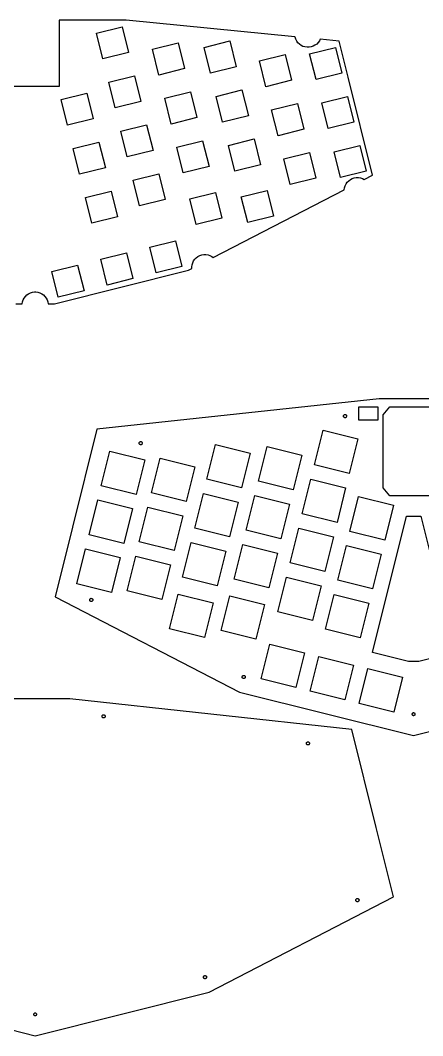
# Model space of a CAD drawing. Header units: metres. Extents: x 5 to 992, y 1 to 395.
# Drawn here: x 564.4 to 715.9, y 1.3 to 383.5 of the extents above; entities that cross this region are included whole.
import ezdxf

# ---------------------------------------------------------------- set-up
doc = ezdxf.new("R2010")
doc.units = ezdxf.units.M

msp = doc.modelspace()

# ---------------------------------------------------------------- linework, layer by layer
for p, q in [((604.237, 383.455), (579, 383.455)), ((579, 383.455), (579, 358.5)), ((667.849, 377.264), (604.237, 383.455)), ((593.096, 378.616), (602.78, 381.03)), ((595.511, 368.932), (593.096, 378.616)), ((602.78, 381.03), (605.194, 371.347)), ((614.193, 372.539), (623.877, 374.953)), ((623.877, 374.953), (626.291, 365.27)), ((633.596, 373.254), (643.28, 375.669)), ((643.28, 375.669), (645.694, 365.985)), ((667.881, 377.072), (667.849, 377.264)), ((668.13, 376.328), (667.881, 377.072)), ((668.493, 375.632), (668.13, 376.328)), ((668.959, 375.001), (668.493, 375.632)), ((669.519, 374.451), (668.959, 375.001)), ((676.563, 375.068), (676.013, 374.508)), ((677.019, 375.706), (676.563, 375.068)), ((677.335, 376.341), (677.019, 375.706)), ((684.511, 375.643), (677.335, 376.341)), ((687.893, 362.078), (684.511, 375.643)), ((605.194, 371.347), (595.511, 368.932)), ((616.608, 362.855), (614.193, 372.539)), ((636.011, 363.571), (633.596, 373.254)), ((670.158, 373.996), (669.519, 374.451)), ((670.86, 373.646), (670.158, 373.996)), ((671.608, 373.41), (670.86, 373.646)), ((672.384, 373.294), (671.608, 373.41)), ((673.169, 373.301), (672.384, 373.294)), ((673.942, 373.43), (673.169, 373.301)), ((673.371, 370.804), (683.054, 373.218)), ((675.785, 361.12), (673.371, 370.804)), ((674.686, 373.679), (673.942, 373.43)), ((675.382, 374.041), (674.686, 373.679)), ((676.013, 374.508), (675.382, 374.041)), ((683.054, 373.218), (685.469, 363.535)), ((654.451, 368.148), (664.135, 370.562)), ((656.866, 358.464), (654.451, 368.148)), ((664.135, 370.562), (666.549, 360.879)), ((626.291, 365.27), (616.608, 362.855)), ((645.694, 365.985), (636.011, 363.571)), ((685.469, 363.535), (675.785, 361.12)), ((597.693, 360.18), (607.376, 362.594)), ((600.107, 350.497), (597.693, 360.18)), ((607.376, 362.594), (609.791, 352.911)), ((666.549, 360.879), (656.866, 358.464)), ((697.086, 325.207), (687.893, 362.078)), ((579, 358.5), (561, 358.5)), ((579.741, 353.643), (589.425, 356.057)), ((589.425, 356.057), (591.839, 346.374)), ((618.79, 354.103), (628.473, 356.518)), ((628.473, 356.518), (630.888, 346.834)), ((638.193, 354.819), (647.877, 357.233)), ((647.877, 357.233), (650.291, 347.55)), ((582.156, 343.959), (579.741, 353.643)), ((609.791, 352.911), (600.107, 350.497)), ((621.204, 344.42), (618.79, 354.103)), ((640.607, 345.135), (638.193, 354.819)), ((659.048, 349.712), (668.731, 352.127)), ((668.731, 352.127), (671.146, 342.443)), ((677.967, 352.368), (687.651, 354.783)), ((680.382, 342.685), (677.967, 352.368)), ((687.651, 354.783), (690.065, 345.099)), ((661.462, 340.029), (659.048, 349.712)), ((591.839, 346.374), (582.156, 343.959)), ((602.289, 341.744), (611.973, 344.159)), ((611.973, 344.159), (614.387, 334.475)), ((630.888, 346.834), (621.204, 344.42)), ((650.291, 347.55), (640.607, 345.135)), ((690.065, 345.099), (680.382, 342.685)), ((604.704, 332.061), (602.289, 341.744)), ((671.146, 342.443), (661.462, 340.029)), ((584.338, 335.207), (594.021, 337.622)), ((594.021, 337.622), (596.436, 327.938)), ((623.386, 335.668), (633.07, 338.082)), ((633.07, 338.082), (635.484, 328.399)), ((642.789, 336.383), (652.473, 338.797)), ((645.204, 326.7), (642.789, 336.383)), ((652.473, 338.797), (654.887, 329.114)), ((682.564, 333.933), (692.247, 336.347)), ((692.247, 336.347), (694.662, 326.663)), ((586.752, 325.524), (584.338, 335.207)), ((614.387, 334.475), (604.704, 332.061)), ((625.801, 325.984), (623.386, 335.668)), ((663.644, 331.277), (673.328, 333.691)), ((673.328, 333.691), (675.742, 324.007)), ((684.978, 324.249), (682.564, 333.933)), ((654.887, 329.114), (645.204, 326.7)), ((666.059, 321.593), (663.644, 331.277)), ((596.436, 327.938), (586.752, 325.524)), ((606.886, 323.309), (616.57, 325.723)), ((616.57, 325.723), (618.984, 316.04)), ((635.484, 328.399), (625.801, 325.984)), ((694.662, 326.663), (684.978, 324.249)), ((693.927, 323.574), (697.086, 325.207)), ((609.3, 313.625), (606.886, 323.309)), ((675.742, 324.007), (666.059, 321.593)), ((686.487, 320.41), (686.723, 321.158)), ((686.723, 321.158), (687.073, 321.86)), ((687.073, 321.86), (687.528, 322.499)), ((687.528, 322.499), (688.078, 323.059)), ((688.078, 323.059), (688.709, 323.525)), ((688.709, 323.525), (689.405, 323.888)), ((689.405, 323.888), (690.149, 324.137)), ((690.149, 324.137), (690.923, 324.266)), ((690.923, 324.266), (691.707, 324.273)), ((691.707, 324.273), (692.483, 324.157)), ((692.483, 324.157), (693.232, 323.921)), ((693.232, 323.921), (693.927, 323.574)), ((588.934, 316.772), (598.618, 319.186)), ((598.618, 319.186), (601.032, 309.503)), ((628.225, 316.262), (637.908, 318.676)), ((637.072, 294.199), (686.377, 319.673)), ((637.908, 318.676), (640.323, 308.993)), ((647.628, 316.977), (657.312, 319.392)), ((657.312, 319.392), (659.726, 309.708)), ((686.377, 319.673), (686.487, 320.41)), ((591.349, 307.088), (588.934, 316.772)), ((618.984, 316.04), (609.3, 313.625)), ((630.639, 306.578), (628.225, 316.262)), ((650.042, 307.294), (647.628, 316.977)), ((659.726, 309.708), (650.042, 307.294)), ((601.032, 309.503), (591.349, 307.088)), ((640.323, 308.993), (630.639, 306.578)), ((613.176, 298.081), (622.859, 300.496)), ((622.859, 300.496), (625.274, 290.812)), ((594.74, 293.485), (604.424, 295.899)), ((604.424, 295.899), (606.838, 286.215)), ((615.59, 288.398), (613.176, 298.081)), ((630.688, 294.063), (631.319, 294.53)), ((631.319, 294.53), (632.015, 294.892)), ((632.015, 294.892), (632.759, 295.141)), ((632.759, 295.141), (633.533, 295.271)), ((633.533, 295.271), (634.317, 295.278)), ((634.317, 295.278), (635.093, 295.162)), ((635.093, 295.162), (635.841, 294.926)), ((635.841, 294.926), (636.544, 294.576)), ((636.544, 294.576), (637.072, 294.199)), ((576.305, 288.888), (585.988, 291.303)), ((585.988, 291.303), (588.403, 281.619)), ((597.155, 283.801), (594.74, 293.485)), ((625.274, 290.812), (615.59, 288.398)), ((628.981, 290.639), (629.097, 291.415)), ((628.986, 290.021), (628.981, 290.639)), ((629.097, 291.415), (629.333, 292.163)), ((629.333, 292.163), (629.683, 292.865)), ((629.683, 292.865), (630.138, 293.504)), ((630.138, 293.504), (630.688, 294.063)), ((578.719, 279.205), (576.305, 288.888)), ((577.262, 276.78), (627.698, 289.355)), ((627.698, 289.355), (628.986, 290.021)), ((606.838, 286.215), (597.155, 283.801)), ((565.854, 278.925), (566.321, 279.556)), ((566.321, 279.556), (566.88, 280.106)), ((566.88, 280.106), (567.519, 280.561)), ((567.519, 280.561), (568.221, 280.911)), ((568.221, 280.911), (568.969, 281.147)), ((568.969, 281.147), (569.745, 281.263)), ((569.745, 281.263), (570, 281.261)), ((570, 281.261), (570.255, 281.263)), ((570.255, 281.263), (571.031, 281.147)), ((571.031, 281.147), (571.779, 280.911)), ((571.779, 280.911), (572.481, 280.561)), ((572.481, 280.561), (573.12, 280.106)), ((573.12, 280.106), (573.679, 279.556)), ((573.679, 279.556), (574.146, 278.925)), ((588.403, 281.619), (578.719, 279.205)), ((562.738, 276.78), (565.125, 276.78)), ((565.125, 276.78), (565.243, 277.485)), ((565.243, 277.485), (565.492, 278.229)), ((565.492, 278.229), (565.854, 278.925)), ((574.146, 278.925), (574.508, 278.229)), ((574.508, 278.229), (574.757, 277.485)), ((574.757, 277.485), (574.875, 276.78)), ((574.875, 276.78), (577.262, 276.78)), ((699.5, 241), (593.247, 229.534)), ((725.5, 241), (699.5, 241)), ((691.9, 233), (691.9, 238)), ((691.9, 238), (699.1, 238)), ((699.1, 238), (699.1, 233)), ((701, 235), (703.5, 238)), ((703.5, 238), (721.5, 238)), ((686.119, 234.426), (686.12, 234.521)), ((686.133, 234.333), (686.119, 234.426)), ((686.12, 234.521), (686.135, 234.613)), ((686.161, 234.243), (686.133, 234.333)), ((686.135, 234.613), (686.165, 234.703)), ((686.203, 234.159), (686.161, 234.243)), ((686.165, 234.703), (686.208, 234.786)), ((686.258, 234.083), (686.203, 234.159)), ((686.208, 234.786), (686.265, 234.862)), ((686.324, 234.015), (686.258, 234.083)), ((686.265, 234.862), (686.332, 234.928)), ((686.399, 233.959), (686.324, 234.015)), ((686.332, 234.928), (686.408, 234.983)), ((686.483, 233.916), (686.399, 233.959)), ((686.408, 234.983), (686.493, 235.025)), ((686.572, 233.886), (686.483, 233.916)), ((686.493, 235.025), (686.582, 235.053)), ((686.665, 233.871), (686.572, 233.886)), ((686.582, 235.053), (686.675, 235.067)), ((686.759, 233.87), (686.665, 233.871)), ((686.675, 235.067), (686.77, 235.066)), ((686.852, 233.884), (686.759, 233.87)), ((686.77, 235.066), (686.862, 235.05)), ((686.942, 233.912), (686.852, 233.884)), ((686.862, 235.05), (686.952, 235.021)), ((687.026, 233.954), (686.942, 233.912)), ((686.952, 235.021), (687.035, 234.977)), ((687.103, 234.009), (687.026, 233.954)), ((687.035, 234.977), (687.111, 234.921)), ((687.17, 234.075), (687.103, 234.009)), ((687.111, 234.921), (687.177, 234.854)), ((687.226, 234.15), (687.17, 234.075)), ((687.177, 234.854), (687.232, 234.777)), ((687.27, 234.234), (687.226, 234.15)), ((687.232, 234.777), (687.274, 234.693)), ((687.299, 234.323), (687.27, 234.234)), ((687.274, 234.693), (687.302, 234.603)), ((687.315, 234.416), (687.299, 234.323)), ((687.302, 234.603), (687.316, 234.51)), ((687.316, 234.51), (687.315, 234.416)), ((701, 207.5), (701, 235)), ((593.247, 229.534), (584.054, 192.663)), ((699.1, 233), (691.9, 233)), ((675.184, 216.072), (678.445, 229.151)), ((678.445, 229.151), (691.525, 225.89)), ((691.525, 225.89), (688.264, 212.811)), ((609.169, 224.334), (609.185, 224.427)), ((609.169, 224.24), (609.169, 224.334)), ((609.183, 224.147), (609.169, 224.24)), ((609.211, 224.057), (609.183, 224.147)), ((609.185, 224.427), (609.215, 224.516)), ((609.253, 223.973), (609.211, 224.057)), ((609.215, 224.516), (609.258, 224.6)), ((609.308, 223.896), (609.253, 223.973)), ((609.258, 224.6), (609.314, 224.675)), ((609.374, 223.829), (609.308, 223.896)), ((609.314, 224.675), (609.382, 224.741)), ((609.449, 223.773), (609.374, 223.829)), ((609.382, 224.741), (609.458, 224.796)), ((609.533, 223.729), (609.449, 223.773)), ((609.458, 224.796), (609.542, 224.838)), ((609.622, 223.699), (609.533, 223.729)), ((609.542, 224.838), (609.632, 224.866)), ((609.715, 223.684), (609.622, 223.699)), ((609.632, 224.866), (609.725, 224.88)), ((609.809, 223.683), (609.715, 223.684)), ((609.725, 224.88), (609.82, 224.879)), ((609.902, 223.697), (609.809, 223.683)), ((609.82, 224.879), (609.912, 224.864)), ((609.992, 223.725), (609.902, 223.697)), ((609.912, 224.864), (610.002, 224.834)), ((610.076, 223.767), (609.992, 223.725)), ((610.002, 224.834), (610.085, 224.79)), ((610.153, 223.822), (610.076, 223.767)), ((610.085, 224.79), (610.161, 224.734)), ((610.22, 223.888), (610.153, 223.822)), ((610.161, 224.734), (610.227, 224.667)), ((610.276, 223.964), (610.22, 223.888)), ((610.227, 224.667), (610.281, 224.591)), ((610.32, 224.047), (610.276, 223.964)), ((610.281, 224.591), (610.323, 224.506)), ((610.349, 224.136), (610.32, 224.047)), ((610.323, 224.506), (610.352, 224.417)), ((610.365, 224.229), (610.349, 224.136)), ((610.352, 224.417), (610.366, 224.323)), ((610.366, 224.323), (610.365, 224.229)), ((634.684, 210.71), (637.945, 223.79)), ((637.945, 223.79), (651.025, 220.529)), ((654.088, 209.995), (657.349, 223.075)), ((657.349, 223.075), (670.428, 219.814)), ((594.91, 208.26), (598.171, 221.34)), ((598.171, 221.34), (611.251, 218.078)), ((611.251, 218.078), (607.99, 204.999)), ((613.829, 205.604), (617.09, 218.684)), ((617.09, 218.684), (630.17, 215.423)), ((651.025, 220.529), (647.764, 207.449)), ((670.428, 219.814), (667.167, 206.734)), ((630.17, 215.423), (626.909, 202.343)), ((688.264, 212.811), (675.184, 216.072)), ((647.764, 207.449), (634.684, 210.71)), ((670.588, 197.636), (673.849, 210.716)), ((673.849, 210.716), (686.928, 207.455)), ((607.99, 204.999), (594.91, 208.26)), ((667.167, 206.734), (654.088, 209.995)), ((686.928, 207.455), (683.667, 194.375)), ((703.5, 204.5), (701, 207.5)), ((590.313, 189.824), (593.574, 202.904)), ((593.574, 202.904), (606.654, 199.643)), ((626.909, 202.343), (613.829, 205.604)), ((630.088, 192.275), (633.349, 205.354)), ((633.349, 205.354), (646.428, 202.093)), ((649.491, 191.56), (652.752, 204.639)), ((652.752, 204.639), (665.832, 201.378)), ((688.54, 191.099), (691.801, 204.179)), ((691.801, 204.179), (704.88, 200.918)), ((721.5, 204.5), (703.5, 204.5)), ((606.654, 199.643), (603.393, 186.563)), ((609.233, 187.168), (612.494, 200.248)), ((612.494, 200.248), (625.574, 196.987)), ((646.428, 202.093), (643.167, 189.014)), ((665.832, 201.378), (662.571, 188.298)), ((704.88, 200.918), (701.619, 187.838)), ((625.574, 196.987), (622.312, 183.907)), ((683.667, 194.375), (670.588, 197.636)), ((696.984, 145.44), (709.806, 196.866)), ((709.806, 196.866), (715.194, 196.866)), ((715.194, 196.866), (728.016, 145.44)), ((584.054, 192.663), (577.522, 166.465)), ((643.167, 189.014), (630.088, 192.275)), ((662.571, 188.298), (649.491, 191.56)), ((665.991, 179.201), (669.252, 192.28)), ((669.252, 192.28), (682.332, 189.019)), ((701.619, 187.838), (688.54, 191.099)), ((603.393, 186.563), (590.313, 189.824)), ((682.332, 189.019), (679.071, 175.94)), ((585.717, 171.389), (588.978, 184.468)), ((588.978, 184.468), (602.058, 181.207)), ((622.312, 183.907), (609.233, 187.168)), ((625.491, 173.839), (628.752, 186.919)), ((628.752, 186.919), (641.832, 183.658)), ((641.832, 183.658), (638.571, 170.578)), ((644.894, 173.124), (648.156, 186.203)), ((648.156, 186.203), (661.235, 182.942)), ((683.943, 172.664), (687.204, 185.743)), ((687.204, 185.743), (700.284, 182.482)), ((602.058, 181.207), (598.796, 168.128)), ((604.636, 168.733), (607.897, 181.812)), ((607.897, 181.812), (620.977, 178.551)), ((661.235, 182.942), (657.974, 169.863)), ((700.284, 182.482), (697.023, 169.402)), ((620.977, 178.551), (617.716, 165.472)), ((679.071, 175.94), (665.991, 179.201)), ((638.571, 170.578), (625.491, 173.839)), ((657.974, 169.863), (644.894, 173.124)), ((661.395, 160.765), (664.656, 173.845)), ((664.656, 173.845), (677.735, 170.584)), ((697.023, 169.402), (683.943, 172.664)), ((598.796, 168.128), (585.717, 171.389)), ((617.716, 165.472), (604.636, 168.733)), ((677.735, 170.584), (674.474, 157.504)), ((577.522, 166.465), (646.91, 130.614)), ((590.543, 165.243), (590.544, 165.337)), ((590.557, 165.15), (590.543, 165.243)), ((590.544, 165.337), (590.559, 165.43)), ((590.585, 165.06), (590.557, 165.15)), ((590.559, 165.43), (590.589, 165.52)), ((590.627, 164.976), (590.585, 165.06)), ((590.589, 165.52), (590.633, 165.603)), ((590.682, 164.899), (590.627, 164.976)), ((590.633, 165.603), (590.689, 165.679)), ((590.748, 164.832), (590.682, 164.899)), ((590.689, 165.679), (590.756, 165.745)), ((590.823, 164.776), (590.748, 164.832)), ((590.756, 165.745), (590.832, 165.799)), ((590.907, 164.733), (590.823, 164.776)), ((590.832, 165.799), (590.917, 165.841)), ((590.996, 164.703), (590.907, 164.733)), ((590.917, 165.841), (591.006, 165.87)), ((591.089, 164.687), (590.996, 164.703)), ((591.006, 165.87), (591.1, 165.884)), ((591.183, 164.687), (591.089, 164.687)), ((591.1, 165.884), (591.194, 165.883)), ((591.276, 164.7), (591.183, 164.687)), ((591.194, 165.883), (591.287, 165.867)), ((591.366, 164.729), (591.276, 164.7)), ((591.287, 165.867), (591.376, 165.837)), ((591.45, 164.771), (591.366, 164.729)), ((591.376, 165.837), (591.459, 165.794)), ((591.527, 164.825), (591.45, 164.771)), ((591.459, 165.794), (591.535, 165.738)), ((591.594, 164.891), (591.527, 164.825)), ((591.535, 165.738), (591.601, 165.671)), ((591.65, 164.967), (591.594, 164.891)), ((591.601, 165.671), (591.656, 165.594)), ((591.694, 165.051), (591.65, 164.967)), ((591.656, 165.594), (591.698, 165.51)), ((591.724, 165.14), (591.694, 165.051)), ((591.698, 165.51), (591.726, 165.42)), ((591.739, 165.233), (591.724, 165.14)), ((591.726, 165.42), (591.74, 165.327)), ((591.74, 165.327), (591.739, 165.233)), ((620.653, 154.433), (623.914, 167.513)), ((623.914, 167.513), (636.993, 164.252)), ((640.056, 153.718), (643.317, 166.798)), ((643.317, 166.798), (656.397, 163.536)), ((679.346, 154.228), (682.608, 167.308)), ((682.608, 167.308), (695.687, 164.046)), ((636.993, 164.252), (633.732, 151.172)), ((656.397, 163.536), (653.136, 150.457)), ((674.474, 157.504), (661.395, 160.765)), ((695.687, 164.046), (692.426, 150.967)), ((633.732, 151.172), (620.653, 154.433)), ((653.136, 150.457), (640.056, 153.718)), ((692.426, 150.967), (679.346, 154.228)), ((655.105, 135.537), (658.366, 148.617)), ((658.366, 148.617), (671.445, 145.356)), ((671.445, 145.356), (668.184, 132.276)), ((710.569, 142.053), (696.984, 145.44)), ((728.016, 145.44), (714.431, 142.053)), ((673.54, 130.941), (676.801, 144.02)), ((676.801, 144.02), (689.881, 140.759)), ((714.431, 142.053), (710.569, 142.053)), ((689.881, 140.759), (686.62, 127.68)), ((691.976, 126.344), (695.237, 139.424)), ((695.237, 139.424), (708.317, 136.163)), ((647.933, 136.248), (647.934, 136.342)), ((647.947, 136.155), (647.933, 136.248)), ((647.934, 136.342), (647.949, 136.435)), ((647.975, 136.065), (647.947, 136.155)), ((647.949, 136.435), (647.979, 136.524)), ((648.017, 135.981), (647.975, 136.065)), ((647.979, 136.524), (648.023, 136.608)), ((648.072, 135.904), (648.017, 135.981)), ((648.023, 136.608), (648.079, 136.684)), ((648.138, 135.837), (648.072, 135.904)), ((648.079, 136.684), (648.146, 136.75)), ((648.214, 135.781), (648.138, 135.837)), ((648.146, 136.75), (648.223, 136.804)), ((648.297, 135.738), (648.214, 135.781)), ((648.223, 136.804), (648.307, 136.846)), ((648.386, 135.708), (648.297, 135.738)), ((648.307, 136.846), (648.397, 136.875)), ((648.479, 135.692), (648.386, 135.708)), ((648.397, 136.875), (648.49, 136.888)), ((648.573, 135.691), (648.479, 135.692)), ((648.49, 136.888), (648.584, 136.888)), ((648.667, 135.705), (648.573, 135.691)), ((648.584, 136.888), (648.677, 136.872)), ((648.756, 135.734), (648.667, 135.705)), ((648.677, 136.872), (648.766, 136.842)), ((648.841, 135.776), (648.756, 135.734)), ((648.766, 136.842), (648.849, 136.799)), ((648.917, 135.83), (648.841, 135.776)), ((648.849, 136.799), (648.925, 136.743)), ((648.984, 135.896), (648.917, 135.83)), ((648.925, 136.743), (648.991, 136.676)), ((649.04, 135.972), (648.984, 135.896)), ((648.991, 136.676), (649.046, 136.599)), ((649.084, 136.055), (649.04, 135.972)), ((649.046, 136.599), (649.088, 136.515)), ((649.114, 136.145), (649.084, 136.055)), ((649.088, 136.515), (649.116, 136.425)), ((649.129, 136.238), (649.114, 136.145)), ((649.116, 136.425), (649.13, 136.332)), ((649.13, 136.332), (649.129, 136.238)), ((668.184, 132.276), (655.105, 135.537)), ((708.317, 136.163), (705.056, 123.083)), ((646.91, 130.614), (712.5, 114.26)), ((686.62, 127.68), (673.54, 130.941)), ((712.5, 114.26), (778.09, 130.614)), ((583, 128), (557, 128)), ((689.253, 116.534), (583, 128)), ((705.056, 123.083), (691.976, 126.344)), ((711.996, 122.328), (712.012, 122.421)), ((711.996, 122.234), (711.996, 122.328)), ((712.012, 122.421), (712.042, 122.51)), ((712.042, 122.51), (712.085, 122.593)), ((712.085, 122.593), (712.141, 122.669)), ((712.141, 122.669), (712.208, 122.735)), ((712.208, 122.735), (712.285, 122.79)), ((712.285, 122.79), (712.369, 122.832)), ((712.369, 122.832), (712.459, 122.86)), ((712.459, 122.86), (712.5, 122.866)), ((712.5, 122.866), (712.541, 122.86)), ((712.541, 122.86), (712.631, 122.832)), ((712.631, 122.832), (712.715, 122.79)), ((712.715, 122.79), (712.792, 122.735)), ((712.792, 122.735), (712.859, 122.669)), ((712.859, 122.669), (712.915, 122.593)), ((712.915, 122.593), (712.958, 122.51)), ((712.958, 122.51), (712.988, 122.421)), ((712.988, 122.421), (713.004, 122.328)), ((713.004, 122.328), (713.004, 122.234)), ((595.184, 121.51), (595.198, 121.603)), ((595.185, 121.416), (595.184, 121.51)), ((595.201, 121.323), (595.185, 121.416)), ((595.198, 121.603), (595.226, 121.693)), ((595.23, 121.234), (595.201, 121.323)), ((595.226, 121.693), (595.268, 121.777)), ((595.274, 121.15), (595.23, 121.234)), ((595.268, 121.777), (595.323, 121.854)), ((595.33, 121.075), (595.274, 121.15)), ((595.323, 121.854), (595.389, 121.921)), ((595.397, 121.009), (595.33, 121.075)), ((595.389, 121.921), (595.465, 121.977)), ((595.474, 120.954), (595.397, 121.009)), ((595.465, 121.977), (595.548, 122.021)), ((595.558, 120.912), (595.474, 120.954)), ((595.548, 122.021), (595.638, 122.05)), ((595.648, 120.884), (595.558, 120.912)), ((595.638, 122.05), (595.73, 122.066)), ((595.741, 120.87), (595.648, 120.884)), ((595.73, 122.066), (595.825, 122.067)), ((595.835, 120.871), (595.741, 120.87)), ((595.825, 122.067), (595.918, 122.053)), ((595.928, 120.886), (595.835, 120.871)), ((595.918, 122.053), (596.007, 122.025)), ((596.017, 120.916), (595.928, 120.886)), ((596.007, 122.025), (596.092, 121.983)), ((596.101, 120.959), (596.017, 120.916)), ((596.092, 121.983), (596.168, 121.928)), ((596.176, 121.015), (596.101, 120.959)), ((596.168, 121.928), (596.235, 121.862)), ((596.242, 121.083), (596.176, 121.015)), ((596.235, 121.862), (596.292, 121.786)), ((596.297, 121.159), (596.242, 121.083)), ((596.292, 121.786), (596.335, 121.703)), ((596.339, 121.243), (596.297, 121.159)), ((596.335, 121.703), (596.365, 121.613)), ((596.367, 121.333), (596.339, 121.243)), ((596.365, 121.613), (596.38, 121.521)), ((596.381, 121.426), (596.367, 121.333)), ((596.38, 121.521), (596.381, 121.426)), ((712.009, 122.141), (711.996, 122.234)), ((712.038, 122.051), (712.009, 122.141)), ((712.08, 121.966), (712.038, 122.051)), ((712.134, 121.89), (712.08, 121.966)), ((712.2, 121.823), (712.134, 121.89)), ((712.276, 121.767), (712.2, 121.823)), ((712.36, 121.723), (712.276, 121.767)), ((712.449, 121.693), (712.36, 121.723)), ((712.5, 121.685), (712.449, 121.693)), ((712.551, 121.693), (712.5, 121.685)), ((712.64, 121.723), (712.551, 121.693)), ((712.724, 121.767), (712.64, 121.723)), ((712.8, 121.823), (712.724, 121.767)), ((712.866, 121.89), (712.8, 121.823)), ((712.92, 121.966), (712.866, 121.89)), ((712.962, 122.051), (712.92, 121.966)), ((712.991, 122.141), (712.962, 122.051)), ((713.004, 122.234), (712.991, 122.141)), ((698.446, 79.6629), (689.253, 116.534)), ((672.134, 111.323), (672.148, 111.417)), ((672.135, 111.229), (672.134, 111.323)), ((672.151, 111.136), (672.135, 111.229)), ((672.148, 111.417), (672.177, 111.506)), ((672.18, 111.047), (672.151, 111.136)), ((672.177, 111.506), (672.219, 111.591)), ((672.224, 110.964), (672.18, 111.047)), ((672.219, 111.591), (672.273, 111.667)), ((672.28, 110.888), (672.224, 110.964)), ((672.273, 111.667), (672.339, 111.734)), ((672.347, 110.822), (672.28, 110.888)), ((672.339, 111.734), (672.415, 111.79)), ((672.415, 111.79), (672.498, 111.834)), ((672.498, 111.834), (672.588, 111.864)), ((672.588, 111.864), (672.68, 111.879)), ((672.68, 111.879), (672.775, 111.88)), ((672.775, 111.88), (672.868, 111.866)), ((672.868, 111.866), (672.958, 111.838)), ((672.958, 111.838), (673.042, 111.796)), ((673.042, 111.796), (673.118, 111.741)), ((673.118, 111.741), (673.186, 111.675)), ((673.192, 110.896), (673.126, 110.829)), ((673.186, 111.675), (673.242, 111.6)), ((673.247, 110.973), (673.192, 110.896)), ((673.242, 111.6), (673.285, 111.516)), ((673.289, 111.057), (673.247, 110.973)), ((673.285, 111.516), (673.315, 111.427)), ((673.317, 111.147), (673.289, 111.057)), ((673.315, 111.427), (673.331, 111.334)), ((673.331, 111.24), (673.317, 111.147)), ((673.331, 111.334), (673.331, 111.24)), ((672.424, 110.767), (672.347, 110.822)), ((672.508, 110.725), (672.424, 110.767)), ((672.598, 110.697), (672.508, 110.725)), ((672.691, 110.683), (672.598, 110.697)), ((672.785, 110.684), (672.691, 110.683)), ((672.878, 110.699), (672.785, 110.684)), ((672.967, 110.729), (672.878, 110.699)), ((673.051, 110.773), (672.967, 110.729)), ((673.126, 110.829), (673.051, 110.773)), ((704.978, 53.4649), (698.446, 79.6629)), ((635.59, 17.6135), (704.978, 53.4649)), ((690.76, 52.327), (690.774, 52.4201)), ((690.761, 52.2328), (690.76, 52.327)), ((690.776, 52.14), (690.761, 52.2328)), ((690.774, 52.4201), (690.802, 52.5099)), ((690.806, 52.0507), (690.776, 52.14)), ((690.802, 52.5099), (690.844, 52.5941)), ((690.85, 51.9671), (690.806, 52.0507)), ((690.844, 52.5941), (690.899, 52.6708)), ((690.906, 51.8915), (690.85, 51.9671)), ((690.899, 52.6708), (690.965, 52.7379)), ((690.973, 51.8255), (690.906, 51.8915)), ((690.965, 52.7379), (691.041, 52.7939)), ((691.05, 51.7708), (690.973, 51.8255)), ((691.041, 52.7939), (691.124, 52.8374)), ((691.134, 51.7288), (691.05, 51.7708)), ((691.124, 52.8374), (691.213, 52.8673)), ((691.224, 51.7005), (691.134, 51.7288)), ((691.213, 52.8673), (691.306, 52.8828)), ((691.317, 51.6866), (691.224, 51.7005)), ((691.306, 52.8828), (691.4, 52.8836)), ((691.411, 51.6874), (691.317, 51.6866)), ((691.4, 52.8836), (691.494, 52.8697)), ((691.504, 51.7029), (691.411, 51.6874)), ((691.494, 52.8697), (691.583, 52.8414)), ((691.593, 51.7328), (691.504, 51.7029)), ((691.583, 52.8414), (691.668, 52.7994)), ((691.677, 51.7763), (691.593, 51.7328)), ((691.668, 52.7994), (691.744, 52.7447)), ((691.752, 51.8323), (691.677, 51.7763)), ((691.744, 52.7447), (691.811, 52.6787)), ((691.818, 51.8994), (691.752, 51.8323)), ((691.811, 52.6787), (691.867, 52.6031)), ((691.873, 51.9761), (691.818, 51.8994)), ((691.867, 52.6031), (691.911, 52.5195)), ((691.915, 52.0603), (691.873, 51.9761)), ((691.911, 52.5195), (691.941, 52.4303)), ((691.943, 52.1501), (691.915, 52.0603)), ((691.941, 52.4303), (691.956, 52.3374)), ((691.957, 52.2433), (691.943, 52.1501)), ((691.956, 52.3374), (691.957, 52.2433)), ((633.37, 23.3317), (633.384, 23.4249)), ((633.371, 23.2376), (633.37, 23.3317)), ((633.386, 23.1447), (633.371, 23.2376)), ((633.384, 23.4249), (633.412, 23.5146)), ((633.416, 23.0555), (633.386, 23.1447)), ((633.412, 23.5146), (633.454, 23.5989)), ((633.46, 22.9719), (633.416, 23.0555)), ((633.454, 23.5989), (633.509, 23.6756)), ((633.516, 22.8963), (633.46, 22.9719)), ((633.509, 23.6756), (633.575, 23.7427)), ((633.575, 23.7427), (633.651, 23.7987)), ((633.651, 23.7987), (633.734, 23.8422)), ((633.734, 23.8422), (633.823, 23.8721)), ((633.823, 23.8721), (633.916, 23.8876)), ((633.916, 23.8876), (634.01, 23.8884)), ((634.01, 23.8884), (634.103, 23.8745)), ((634.103, 23.8745), (634.193, 23.8462)), ((634.193, 23.8462), (634.277, 23.8042)), ((634.277, 23.8042), (634.354, 23.7495)), ((634.354, 23.7495), (634.421, 23.6835)), ((634.421, 23.6835), (634.477, 23.6078)), ((634.483, 22.9809), (634.428, 22.9042)), ((634.477, 23.6078), (634.521, 23.5243)), ((634.525, 23.0651), (634.483, 22.9809)), ((634.521, 23.5243), (634.551, 23.435)), ((634.553, 23.1549), (634.525, 23.0651)), ((634.551, 23.435), (634.566, 23.3422)), ((634.567, 23.248), (634.553, 23.1549)), ((634.566, 23.3422), (634.567, 23.248)), ((633.583, 22.8303), (633.516, 22.8963)), ((633.659, 22.7756), (633.583, 22.8303)), ((633.744, 22.7336), (633.659, 22.7756)), ((633.833, 22.7053), (633.744, 22.7336)), ((633.927, 22.6913), (633.833, 22.7053)), ((634.021, 22.6922), (633.927, 22.6913)), ((634.114, 22.7077), (634.021, 22.6922)), ((634.203, 22.7376), (634.114, 22.7077)), ((634.286, 22.7811), (634.203, 22.7376)), ((634.362, 22.8371), (634.286, 22.7811)), ((634.428, 22.9042), (634.362, 22.8371)), ((504.41, 17.6135), (570, 1.2602)), ((570, 1.2602), (635.59, 17.6135)), ((569.496, 9.3278), (569.512, 9.4206)), ((569.496, 9.2336), (569.496, 9.3278)), ((569.509, 9.1405), (569.496, 9.2336)), ((569.538, 9.0507), (569.509, 9.1405)), ((569.512, 9.4206), (569.542, 9.5099)), ((569.58, 8.9665), (569.538, 9.0507)), ((569.542, 9.5099), (569.585, 9.5934)), ((569.634, 8.8898), (569.58, 8.9665)), ((569.585, 9.5934), (569.641, 9.6691)), ((569.7, 8.8226), (569.634, 8.8898)), ((569.641, 9.6691), (569.708, 9.7351)), ((569.776, 8.7666), (569.7, 8.8226)), ((569.708, 9.7351), (569.785, 9.7898)), ((569.86, 8.7232), (569.776, 8.7666)), ((569.785, 9.7898), (569.869, 9.8318)), ((569.949, 8.6933), (569.86, 8.7232)), ((569.869, 9.8318), (569.959, 9.8601)), ((570, 8.6847), (569.949, 8.6933)), ((569.959, 9.8601), (570, 9.8662)), ((570, 9.8662), (570.041, 9.8601)), ((570.051, 8.6933), (570, 8.6847)), ((570.041, 9.8601), (570.131, 9.8318)), ((570.14, 8.7232), (570.051, 8.6933)), ((570.131, 9.8318), (570.215, 9.7898)), ((570.224, 8.7666), (570.14, 8.7232)), ((570.215, 9.7898), (570.292, 9.7351)), ((570.3, 8.8226), (570.224, 8.7666)), ((570.292, 9.7351), (570.359, 9.6691)), ((570.366, 8.8898), (570.3, 8.8226)), ((570.359, 9.6691), (570.415, 9.5934)), ((570.42, 8.9665), (570.366, 8.8898)), ((570.415, 9.5934), (570.458, 9.5099)), ((570.462, 9.0507), (570.42, 8.9665)), ((570.458, 9.5099), (570.488, 9.4206)), ((570.491, 9.1405), (570.462, 9.0507)), ((570.488, 9.4206), (570.504, 9.3278)), ((570.504, 9.2336), (570.491, 9.1405)), ((570.504, 9.3278), (570.504, 9.2336))]:
    msp.add_line(p, q)

doc.saveas('drawing.dxf')
